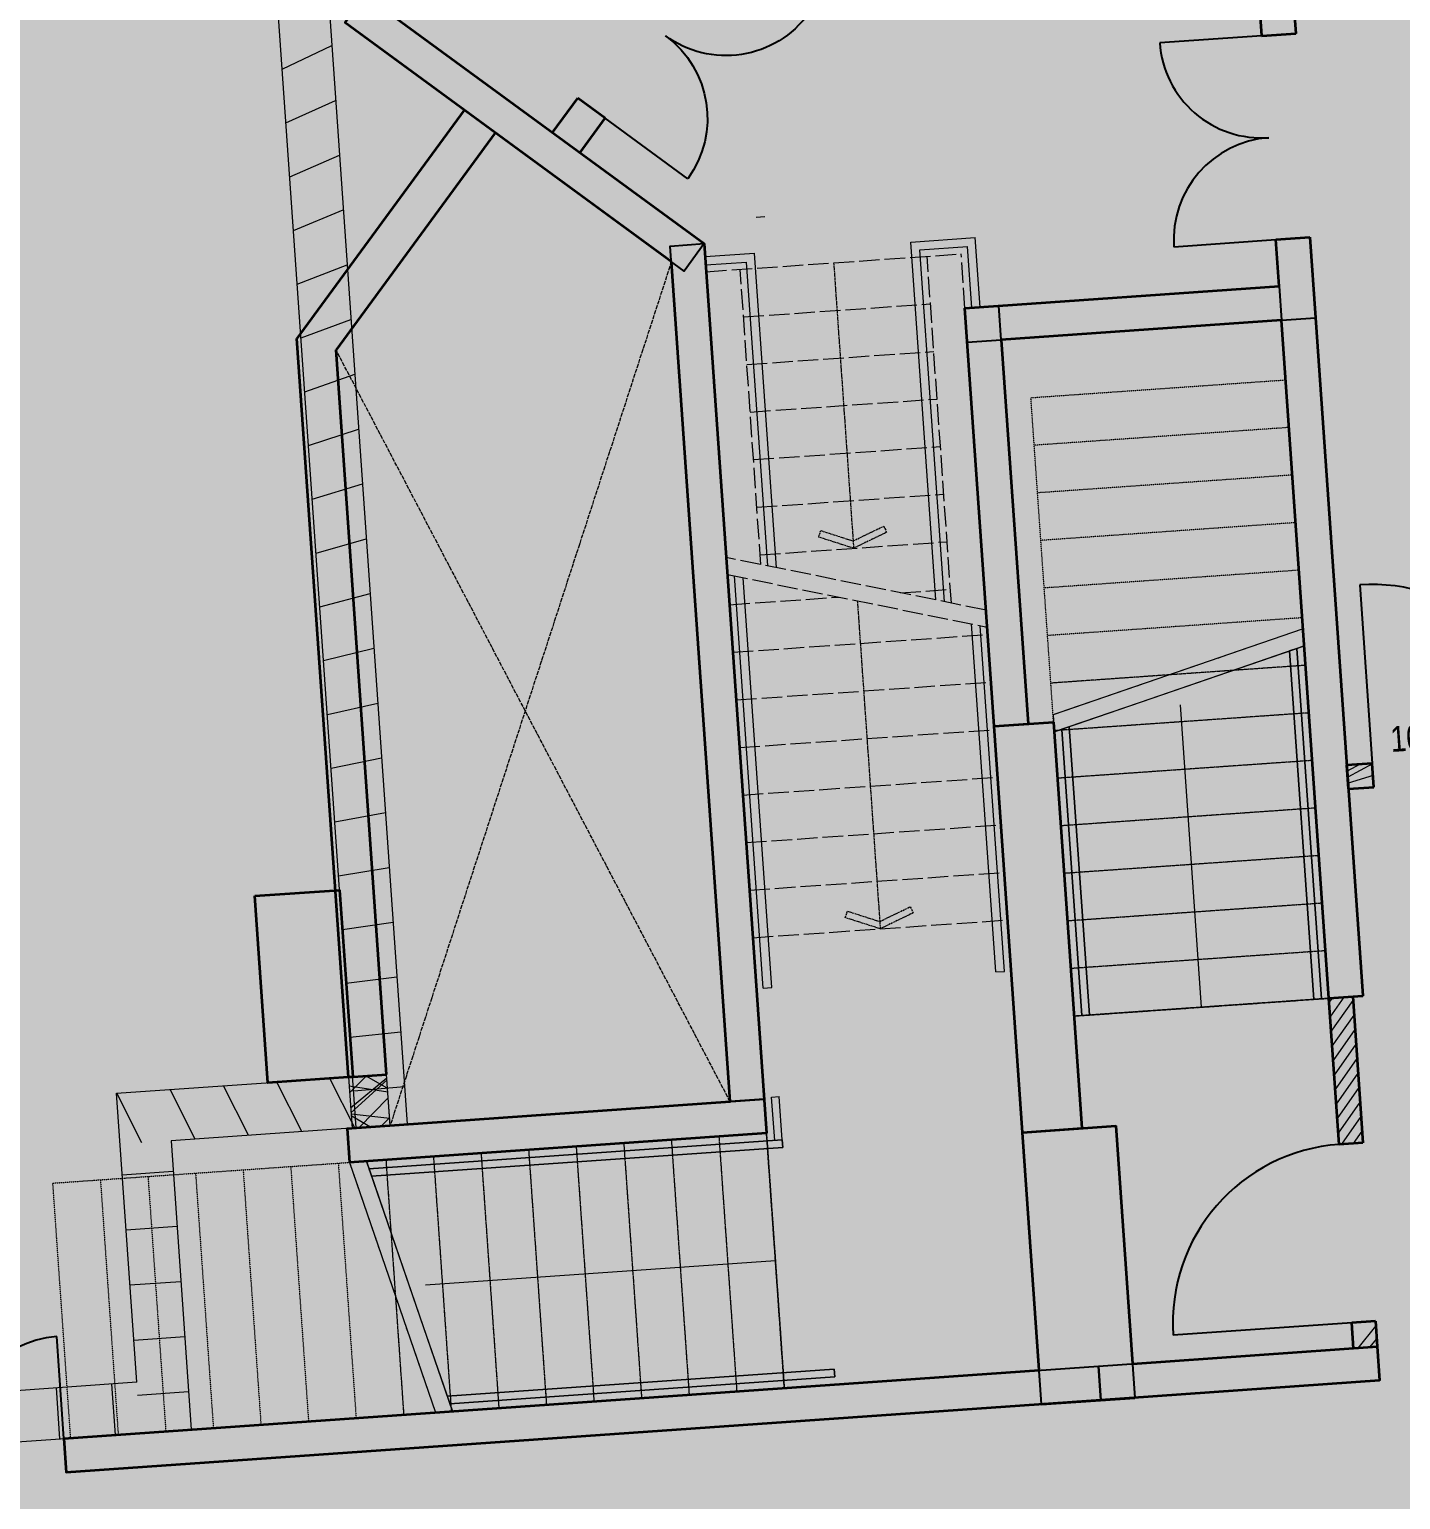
# Model space of a CAD drawing. Header units: millimetres. Extents: x 833941507 to 1669051331, y 817666127 to 1636299673.
# Drawn here: x 834537915 to 834545965, y 818021042 to 818029674 of the extents above; entities that cross this region are included whole.
import ezdxf

# ---------------------------------------------------------------- set-up
doc = ezdxf.new("R2010")
doc.units = ezdxf.units.MM
doc.header["$LTSCALE"] = 3
for name, pattern in [('3A35X-MADL-P-LT-B01-0$0$ACAD_ISO02W033', [5, 4, -1]), ('ACAD_ISO04W033', [10, 8, -1, 0, -1]), ('B0606', [0.7813, 0.39065, -0.39065])]:
    doc.linetypes.add(name, pattern=pattern)
for name, color, linetype, lineweight in [('Hatch (LTC&CB)', 252, 'Continuous', 35), ('UAJ-22INWA', 6, 'Continuous', 35), ('UAJ-22INWA-a', 1, 'Continuous', 13), ('UAJ-22INWA-h', 251, 'Continuous', 9), ('UAJ-23FLOR-h', 251, 'Continuous', 9), ('UAJ-24STAI', 8, 'Continuous', 35), ('UAJ-24STAI-a', 9, '3A35X-MADL-P-LT-B01-0$0$ACAD_ISO02W033', 13), ('UAJ-24STAI-d', 7, 'Continuous', 5), ('UAJ-24STAI-x', 9, 'ACAD_ISO04W033', 5), ('UAJ-24STAI-z', 8, 'B0606', 9), ('UAJ-28STRU', 6, 'Continuous', 35), ('UAJ-32INFR', 7, 'Continuous', 25), ('UAJ-34RAIL-a', 1, 'Continuous', 13), ('UAJ-34RAIL-c', 254, 'Continuous', 9), ('UAJ-42INFI', 1, 'Continuous', 18)]:
    doc.layers.add(name, color=color, linetype=linetype, lineweight=lineweight)
doc.layers.add('UAJ-01LAYO-$', color=32, linetype='Continuous', lineweight=5, plot=False)
doc.layers.add('UAJ-22INWA-$', color=32, linetype='Continuous', plot=False)
doc.styles.add('3A35X-MAGP-P-ADR-B01-L1$0$Kowloon_standard', font='arial.ttf', dxfattribs={"width": 0.8, "height": 2})

# ---------------------------------------------------------------- blocks, each defined once
blk = doc.blocks.new('*U360')
at = {"layer": 'UAJ-23FLOR-h'}
h = blk.add_hatch(dxfattribs=at)
h.set_pattern_fill('ANSI31', color=256, scale=100, angle=315)
h.set_pattern_definition([(0, (100.0000017468261, -9286.325282642785), (8.526512829121202e-14, 317.4999999999999), [])])
h.paths.add_polyline_path([(5.520180934581731e-07, -5130.664593091967), (7.934164045764192e-07, -3155.660688624137), (300.0000013140168, -3155.660688802952), (300.0000015494557, -5130.664592913153)])
at = {"layer": 'UAJ-22INWA-h'}
blk.add_lwpolyline([(5.520180934581731e-07, -5130.664593091967), (300.0000015494557, -5130.664593008521)], dxfattribs=at)
at = {"layer": 'UAJ-23FLOR-h'}
for p, q in [((7.01029705401112e-07, -5130.664593047623), (6.265234270975714e-07, -2855.661156626057)), ((300.0000013885226, -3155.660688775709), (300.0000015345302, -5130.393014109513))]:
    blk.add_line(p, q, dxfattribs=at)
blk = doc.blocks.new('*U371')
at = {"layer": 'UAJ-23FLOR-h'}
h = blk.add_hatch(dxfattribs=at)
h.set_pattern_fill('ANSI31', color=256, scale=100, angle=315)
h.set_pattern_definition([(0, (99.9999998957918, -15107.57520970411), (8.526512829121202e-14, 317.4999999999999), [])])
h.paths.add_polyline_path([(8.641228248507105e-07, -7748.788271516603), (1.17525891596415e-06, -6358.786937434144), (299.9999991508778, -6358.786937439639), (299.9999993165789, -7748.788271164469)])
for p, q in [((299.9999991985616, -6058.788385031539), (299.9999992748556, -7448.788273256536)), ((1.013134445041569e-06, -7748.788409849389), (1.026247303921049e-06, -6358.786935798047))]:
    blk.add_line(p, q, dxfattribs=at)
blk = doc.blocks.new('*U372')
at = {"layer": 'UAJ-23FLOR-h'}
h = blk.add_hatch(dxfattribs=at)
h.set_pattern_fill('ANSI31', color=256, scale=100, angle=315)
h.set_pattern_definition([(0, (99.9999967653961, 12133.82348867544), (8.526512829121202e-14, 317.4999999999999), [])])
h.paths.add_polyline_path([(-7.411138938095974e-07, 5716.911672654517), (-4.669325619488518e-07, 7416.911816947603), (299.9999976257188, 7416.911816768789), (299.9999978283747, 5716.911672833331)])
for p, q in [((-6.099377517332969e-07, 6016.141203184286), (-6.338255672217839e-07, 7716.911815253038)), ((299.9999977002246, 7416.911816748127), (299.9999978134735, 5716.911672771292))]:
    blk.add_line(p, q, dxfattribs=at)
blk = doc.blocks.new('*U375')
at = {"layer": 'UAJ-23FLOR-h'}
h = blk.add_hatch(dxfattribs=at)
h.set_pattern_fill('ANSI31', color=256, scale=100, angle=315)
h.set_pattern_definition([(0, (99.99999658026104, 13686.84722342845), (8.526512829121202e-14, 317.4999999999999), [])])
h.paths.add_polyline_path([(-5.243404928023665e-07, 3898.483141416098), (-8.688410275681235e-07, 10788.36408293903), (299.9999972238104, 10788.36408276021), (299.9999980451481, 3898.483141594912)])
for p, q in [((-3.753288802285693e-07, 3898.4831308764), (-1.017852639499901e-06, 10788.36408270742)), ((299.9999972983162, 10788.36408273955), (299.999998030247, 3898.483141652783))]:
    blk.add_line(p, q, dxfattribs=at)
blk = doc.blocks.new('*U541')
at = {"layer": 'UAJ-22INWA-h'}
h = blk.add_hatch(dxfattribs=at)
h.set_pattern_fill('CAS_ISOLATIE', color=256, scale=150, angle=-6.587132300810557e-09)
h.set_pattern_definition([(59.99999999341286, (0, 0), (-129.9038105590433, 75.00000001493468), []), (119.9999999934128, (0, 0), (-129.9038105762883, -74.9999999850653), [])])
h.paths.add_polyline_path([(0, 0), (300.0113591701545, -3.449144969636109e-08), (300.011359245506, 224.6552624021213), (7.535144417312855e-08, 224.6552624366128)])
at = {"layer": 'UAJ-22INWA-a'}
blk.add_lwpolyline([(0, 0), (300.0113591701545, -3.449144969636109e-08), (300.011359245506, 224.6552624021213), (7.535144417312855e-08, 224.6552624366128)], close=True, dxfattribs=at)
blk = doc.blocks.new('*U679')
at = {"layer": 'UAJ-34RAIL-c'}
h = blk.add_hatch(color=256, dxfattribs=at)
h.dxf.hatch_style = 1
h.paths.add_polyline_path([(2052.820323027533, 1500.000000000056), (1952.820323027533, 1500.000000000056), (2354.744111674238, 2.842170943040401e-14), (2454.744111657143, 2.842170943040401e-14)])
h = blk.add_hatch(color=256, dxfattribs=at)
h.dxf.hatch_style = 1
h.paths.add_polyline_path([(1964.878036686942, 1455.000000000056), (-300.0000000289681, 1455), (-300.0000000289677, 1410), (1976.935750346335, 1410.000000000056)])
h = blk.add_hatch(color=256, dxfattribs=at)
h.dxf.hatch_style = 1
h.paths.add_polyline_path([(2330.628684355437, 90), (-90.00249937625235, 90), (-90.00249937625257, 45), (2342.686398014829, 45)])
at = {"layer": 'UAJ-24STAI-a'}
for points in [[(1952.820323027533, 1500.000000000056), (0, 1500), (0, 0), (2354.744111674238, 0)], [(0, 0), (0, 1500)], [(280, -1.360718665719282e-15), (280, 1500)], [(560, -2.721437331438564e-15), (560, 1500)], [(840, -4.082155997157845e-15), (840, 1500)], [(1120, -5.442874662877127e-15), (1120, 1500)], [(1400, -6.803593328596409e-15), (1400, 1500)], [(1680, -8.16431199431569e-15), (1680, 1500)], [(1960, -9.525030660034973e-15), (1960, 1500)], [(2240, -1.088574932575425e-14), (2240, 1500)]]:
    blk.add_lwpolyline(points, dxfattribs=at)
at = {"layer": 'UAJ-24STAI-d'}
blk.add_line((0, 750), (2060, 750), dxfattribs=at)
at = {"layer": 'UAJ-24STAI-d', "flags": 128}
blk.add_lwpolyline([(2354.744111674238, 2.842170943040401e-14), (2218.486978589359, 508.5185435663611), (2089.077456038131, 991.4814567109156), (1952.820323027533, 1500.000000000056)], dxfattribs=at)
at = {"layer": 'UAJ-24STAI-x', "flags": 128}
blk.add_lwpolyline([(2454.744111674238, 2.842170943040401e-14), (2318.486978589359, 508.5185435663611), (2189.077456038131, 991.4814567109156), (2052.820323027533, 1500.000000000056)], dxfattribs=at)
at = {"layer": 'UAJ-24STAI-z'}
for points in [[(0, 0), (0, 1500)], [(280, 0), (280, 1500)], [(560, 0), (560, 1500)], [(840, 0), (840, 1500)], [(1120, 0), (1120, 1500)], [(1400, 0), (1400, 1500)], [(1680, 0), (1680, 1500)], [(1952.820323027544, 1500.000000000056), (4200, 1500), (4200, 0), (2354.744111674227, 0)], [(1960, 0), (1960, 1500)], [(2240, 0), (2240, 1500)], [(2520, 0), (2520, 1500)], [(2800, 0), (2800, 1500)], [(3080, 0), (3080, 1500)], [(3360, 0), (3360, 1500)], [(3640, 0), (3640, 1500)], [(3920, 0), (3920, 1500)]]:
    blk.add_lwpolyline(points, dxfattribs=at)
at = {"layer": 'UAJ-34RAIL-a'}
blk.add_lwpolyline([(1952.820323027533, 1500.000000000056), (2354.744111674238, 2.842170943040401e-14), (2454.744111657143, 2.842170943040401e-14), (2052.820323027533, 1500.000000000056)], close=True, dxfattribs=at)
for points in [[(1976.935750346335, 1410.000000000056), (-300.0000000289677, 1410), (-300.0000000289681, 1455), (1964.878036686934, 1455.000000000056)], [(2342.686398014837, 45), (-90.00249937625257, 45), (-90.00249937625235, 90), (2330.628684355436, 90)]]:
    blk.add_lwpolyline(points, dxfattribs=at)
at = {"layer": 'UAJ-34RAIL-c'}
for points in [[(1964.878036686942, 1455.000000000056), (-300.0000000289681, 1455), (-300.0000000289677, 1410), (1976.935750346335, 1410.000000000056)], [(2330.628684355437, 90), (-90.00249937625235, 90), (-90.00249937625257, 45), (2342.686398014829, 45)]]:
    blk.add_lwpolyline(points, close=True, dxfattribs=at)
blk = doc.blocks.new('*U680')
at = {"layer": 'UAJ-34RAIL-c'}
h = blk.add_hatch(color=256, dxfattribs=at)
h.dxf.hatch_style = 1
h.paths.add_polyline_path([(1772.820323027533, 1500.000000000056), (1672.820323027533, 1500.000000000056), (2074.744111674238, 2.842170943040401e-14), (2174.744111657143, 2.842170943040401e-14)])
h = blk.add_hatch(color=256, dxfattribs=at)
h.dxf.hatch_style = 1
h.paths.add_polyline_path([(1684.878036686942, 1455.000000000056), (1.13686837721616e-13, 1455), (5.684341886080801e-13, 1410), (1696.935750346335, 1410.000000000056)])
h = blk.add_hatch(color=256, dxfattribs=at)
h.dxf.hatch_style = 1
h.paths.add_polyline_path([(2050.628684355437, 90), (1.13686837721616e-13, 90), (-1.13686837721616e-13, 45), (2062.686398014829, 45)])
at = {"layer": 'UAJ-24STAI-a'}
for points in [[(1672.820323027533, 1500.000000000056), (0, 1500), (0, 0), (2074.744111674238, 0)], [(0, 0), (0, 1500)], [(280, -1.530808498934192e-15), (280, 1500)], [(560, -3.061616997868384e-15), (560, 1500)], [(840, -4.592425496802576e-15), (840, 1500)], [(1120, -6.123233995736768e-15), (1120, 1500)], [(1400, -7.654042494670961e-15), (1400, 1500)], [(1680, -9.184850993605152e-15), (1680, 1500)], [(1960, -1.071565949253934e-14), (1960, 1500)]]:
    blk.add_lwpolyline(points, dxfattribs=at)
at = {"layer": 'UAJ-24STAI-d'}
blk.add_line((0, 750), (1780, 750), dxfattribs=at)
at = {"layer": 'UAJ-24STAI-d', "flags": 128}
blk.add_lwpolyline([(2074.744111674238, 2.842170943040401e-14), (1938.486978589359, 508.5185435663611), (1809.077456038131, 991.4814567109156), (1672.820323027533, 1500.000000000056)], dxfattribs=at)
at = {"layer": 'UAJ-24STAI-x', "flags": 128}
blk.add_lwpolyline([(2174.744111674238, 2.842170943040401e-14), (2038.486978589359, 508.5185435663611), (1909.077456038131, 991.4814567109156), (1772.820323027533, 1500.000000000056)], dxfattribs=at)
at = {"layer": 'UAJ-24STAI-z'}
for points in [[(0, 0), (0, 1500)], [(280, 0), (280, 1500)], [(560, 0), (560, 1500)], [(840, 0), (840, 1500)], [(1120, 0), (1120, 1500)], [(1400, 0), (1400, 1500)], [(1672.820323027544, 1500.000000000056), (3640, 1500), (3640, 0), (2074.744111674227, 0)], [(1680, 0), (1680, 1500)], [(1960, 0), (1960, 1500)], [(2240, 0), (2240, 1500)], [(2520, 0), (2520, 1500)], [(2800, 0), (2800, 1500)], [(3080, 0), (3080, 1500)], [(3360, 0), (3360, 1500)]]:
    blk.add_lwpolyline(points, dxfattribs=at)
at = {"layer": 'UAJ-34RAIL-a'}
blk.add_lwpolyline([(1672.820323027533, 1500.000000000056), (2074.744111674238, 2.842170943040401e-14), (2174.744111657143, 2.842170943040401e-14), (1772.820323027533, 1500.000000000056)], close=True, dxfattribs=at)
for points in [[(1696.935750346335, 1410.000000000056), (5.684341886080801e-13, 1410), (1.13686837721616e-13, 1455), (1684.878036686934, 1455.000000000056)], [(2062.686398014837, 45), (-1.13686837721616e-13, 45), (1.13686837721616e-13, 90), (2050.628684355436, 90)]]:
    blk.add_lwpolyline(points, dxfattribs=at)
at = {"layer": 'UAJ-34RAIL-c'}
for points in [[(1684.878036686942, 1455.000000000056), (1.13686837721616e-13, 1455), (5.684341886080801e-13, 1410), (1696.935750346335, 1410.000000000056)], [(2050.628684355437, 90), (1.13686837721616e-13, 90), (-1.13686837721616e-13, 45), (2062.686398014829, 45)]]:
    blk.add_lwpolyline(points, close=True, dxfattribs=at)
blk = doc.blocks.new('*U747')
at = {"layer": 'UAJ-22INWA-h'}
h = blk.add_hatch(dxfattribs=at)
h.set_pattern_fill('ANSI31', color=256, scale=20)
h.set_pattern_definition([(45, (-60.00000040522855, -11600.69560880164), (-44.90128060534576, 44.90128060534577), [])])
h.paths.add_polyline_path([(6.235055991510308e-07, -5730.345390552799), (9.978233208585152e-07, -4870.350217226793), (139.9999990904747, -4870.350217500973), (139.9999991929941, -5730.345390469352)])
at = {"layer": 'UAJ-22INWA'}
for p, q in [((7.72517211082402e-07, -5730.34539031438), (8.48822006012091e-07, -4870.522973883577)), ((139.9999991649805, -4870.350217559403), (139.999999178093, -5730.345390473743))]:
    blk.add_line(p, q, dxfattribs=at)
blk.add_lwpolyline([(4.454892717831171e-06, -4870.350217488749), (140.0000030243812, -4870.35021750067)], dxfattribs=at)
blk = doc.blocks.new('D1200')
at = {"layer": 'UAJ-32INFR'}
for p, q in [((-1.192092895507812e-07, 600.0000002384186), (0, 1.192092895507812e-07)), ((1199.999999761581, 0), (1199.999999880791, 600))]:
    blk.add_line(p, q, dxfattribs=at)
for centre, radius, start, end in [((0, 0), 600, 0, 90), ((1199.999999880791, -2.384185791015625e-07), 599.9999999999999, 89.99999316981084, 180)]:
    blk.add_arc(centre, radius, start, end, dxfattribs=at)
blk = doc.blocks.new('D1233+')
at = {"layer": 'UAJ-32INFR'}
for p, q in [((-1.192092895507812e-07, 1050.000000238419), (1.192092895507812e-07, 2.384185791015625e-07)), ((1233.000000119209, 1.192092895507812e-07), (1233, 183.0000001192093))]:
    blk.add_line(p, q, dxfattribs=at)
for centre, radius, start, end in [((1.192092895507812e-07, 1.192092895507812e-07), 1050.000000044814, 0, 90), ((1233.000000119209, 1.192092895507812e-07), 183.0000000160677, 90, 180)]:
    blk.add_arc(centre, radius, start, end, dxfattribs=at)
at = {"layer": 'UAJ-01LAYO-$', "style": '3A35X-MAGP-P-ADR-B01-L1$0$Kowloon_standard', "width": 0.8}
blk.add_text('1050+183', height=149.9999999999998, rotation=359.9985519998963, dxfattribs=at).set_placement((115.5759078264236, 58.63326179981232))
blk = doc.blocks.new('*U893')
at = {"layer": 'UAJ-22INWA-h'}
h = blk.add_hatch(dxfattribs=at)
h.set_pattern_fill('ANSI31', color=256, scale=20)
h.set_pattern_definition([(45, (-60.00000157795512, -1763.15569636893), (-44.90128060534576, 44.90128060534577), [])])
h.paths.add_polyline_path([(-5.176730155653786e-09, -456.5778476525232), (4.537790800895891e-07, -306.5778476943619), (139.9999985464304, -306.5778479685432), (139.9999985643118, -456.5778475690768)])
at = {"layer": 'UAJ-22INWA'}
for p, q in [((1.438348817757177e-07, -456.5778474141047), (3.047674681582179e-07, -306.5778479327805)), ((139.9999986209362, -306.577847968555), (139.9999985494106, -456.5778475112038))]:
    blk.add_line(p, q, dxfattribs=at)
for points in [[(3.910848477062245e-06, -306.5778479563182), (140.000002480337, -306.5778479682394)], [(-5.176730155653786e-09, -456.5778476525232), (139.9999985643118, -456.5778476644446)]]:
    blk.add_lwpolyline(points, dxfattribs=at)
blk = doc.blocks.new('D1050')
at = {"layer": 'UAJ-32INFR'}
blk.add_line((1.192092895507812e-07, 2.384185791015625e-07), (2.384185791015625e-07, 1050.000000357628), dxfattribs=at)
blk.add_arc((1.192092895507812e-07, 2.384185791015625e-07), 1049.999999934207, 0, 90, dxfattribs=at)
blk = doc.blocks.new('*U894')
at = {"layer": 'UAJ-22INWA-h'}
h = blk.add_hatch(dxfattribs=at)
h.set_pattern_fill('ANSI31', color=256, scale=20)
h.set_pattern_definition([(45, (-60.00000077598952, -8490.527780048265), (-44.90128060534576, 44.90128060534577), [])])
h.paths.add_polyline_path([(3.958163858897024e-07, -3820.350217152867), (8.547515619738988e-07, -3670.177561873349), (139.9999989474029, -3670.17756214753), (139.9999989653049, -3820.350217069421)])
at = {"layer": 'UAJ-22INWA'}
for p, q in [((5.448279978210736e-07, -3820.350216914449), (7.057502471274746e-07, -3670.350318530133)), ((139.9999990219087, -3670.177562205959), (139.9999989504038, -3820.350217073812))]:
    blk.add_line(p, q, dxfattribs=at)
blk.add_lwpolyline([(3.958163858897024e-07, -3820.350217152867), (139.9999989653049, -3820.350217164789)], dxfattribs=at)
blk = doc.blocks.new('D1400')
at = {"layer": 'UAJ-32INFR'}
for p, q in [((0, 0), (-1.192092895507812e-07, 800.0000001192093)), ((1400, -1.192092895507812e-07), (1400.000000238419, 600))]:
    blk.add_line(p, q, dxfattribs=at)
for centre, radius, start, end in [((0, 0), 799.9999999865566, 0, 90), ((1400, -1.192092895507812e-07), 600.0000000348288, 90, 180)]:
    blk.add_arc(centre, radius, start, end, dxfattribs=at)
blk = doc.blocks.new('GBP-LTC-LB01')
at = {"layer": 'UAJ-23FLOR-h'}
h = blk.add_hatch(dxfattribs=at)
h.set_pattern_fill('EARTH,_O', color=256, scale=180, angle=45.00000010501341)
h.set_pattern_definition([(48.99890852053534, (834576001.761157, 818046085.3420337), (-112.7268618952272, 1612.510668059984), [1143, -1143]), (48.99890852053534, (834575678.2791204, 818046366.5514973), (-112.7268618952272, 1612.510668059984), [1143, -1143]), (48.99890852053534, (834575354.7970834, 818046647.760961), (-112.7268618952272, 1612.510668059984), [1143, -1143]), (138.9989085205353, (834575340.7062259, 818046849.3247945), (-1612.510668059984, -112.7268618952272), [1143, -1143]), (138.9989085205353, (834575621.9156895, 818047172.8068315), (-1612.510668059984, -112.7268618952272), [1143, -1143]), (138.9989085205353, (834575903.1251531, 818047496.2888683), (-1612.510668059984, -112.7268618952272), [1143, -1143])])
h.paths.add_polyline_path([(834572173.0526648, 818200349.1682475), (834310583.7401848, 818182062.0839702), (834331502.2393942, 817882831.6918911), (834364939.6873164, 817885169.2259957), (834473095.7001734, 818011283.5998719), (834480533.7001572, 818020120.3998857), (834485095.050147, 818025709.5498941), (834491375.7001324, 818033618.9999057), (834497063.4001188, 818041012.999916), (834493145.8001142, 818043678.6999089), (834512788.5000582, 818074029.2499447), (834518712.4500408, 818083675.2499557), (834526231.3000174, 818096325.0999695), (834534646.0499907, 818111073.0499848), (834545955.9999523, 818131981.3000056), (834557204.5999117, 818154198.8000262), (834564039.9998856, 818168496.8000388), (834570941.1648417, 818183576.4266495), (834578367.7999997, 818200696.3)])
h.paths.add_polyline_path([(834382131.3063979, 817956469.9755309), (834418268.7298656, 817958996.0684958), (834422062.4129677, 817963855.9029621), (834428403.0430198, 817964299.3786768), (834467239.2037573, 818010695.5815835), (834466445.2064853, 818021738.794587), (834476097.7213831, 818035709.0329579), (834485267.1005058, 818048983.1978921), (834487014.8928652, 818051460.4309663), (834497268.3342452, 818067303.4232484), (834492893.3757939, 818129890.0851053), (834448056.5937514, 818126755.6608665), (834416896.5816393, 818105052.1136897), (834382061.3702741, 818080788.9948437), (834386167.4497714, 818022059.1642565), (834377588.3843737, 818021459.4669156)], flags=16)
edge = h.paths.add_edge_path(flags=16)
edge.add_line((834540292.2872467, 818142076.0699883), (834533466.3205868, 818141614.1342163))
edge.add_line((834533466.3205867, 818141614.1342163), (834523258.01233, 818143862.7104174))
edge.add_line((834523258.01233, 818143862.7104174), (834525896.867722, 818155838.9349334))
edge.add_arc((834558382.4304729, 818267025.4493066), 115835.0239163238, 237.2183980957774, 253.7131265722631, ccw=False)
edge.add_line((834495664.9154892, 818169638.2526121), (834498267.5884769, 818132356.9750829))
edge.add_line((834498267.5884771, 818132356.9750829), (834496346.4194225, 818130135.0090942))
edge.add_line((834496346.4194226, 818130135.0090942), (834492879.879452, 818129892.6713651))
edge.add_line((834492879.8794518, 818129892.6713651), (834494229.5832878, 818110587.6218635))
edge.add_line((834494229.5832882, 818110587.6218635), (834496326.133695, 818110708.3844534))
edge.add_line((834496326.1336946, 818110708.3844534), (834498420.2073777, 818080753.5549031))
edge.add_line((834498420.2073779, 818080753.5549031), (834498046.1188868, 818080727.4032354))
edge.add_line((834498046.118887, 818080727.4032354), (834498254.5151165, 818077746.3837949))
edge.add_line((834498254.5151162, 818077746.3837949), (834503061.0860548, 818078082.4001414))
edge.add_line((834503061.0860548, 818078082.4001414), (834504979.5219883, 818081212.101532))
edge.add_line((834504979.5219884, 818081212.101532), (834509429.0185915, 818088470.9260026))
edge.add_line((834509429.0185914, 818088470.9260026), (834515217.1570119, 818097913.5886871))
edge.add_line((834515217.157012, 818097913.5886871), (834526067.4346461, 818116415.5426326))
edge.add_line((834526067.4346461, 818116415.5426326), (834532489.1994565, 818127888.6839589))
edge.add_line((834532489.1994562, 818127888.6839589), (834534830.89787, 818132146.3035389))
edge.add_line((834534830.8978701, 818132146.3035389), (834540292.2872465, 818142076.0699883))
h = blk.add_hatch(dxfattribs=at)
h.set_pattern_fill('EARTH,_O', color=256, scale=180, angle=45.00000010501341)
h.set_pattern_definition([(45.00000010501341, (-1082349.699177861, 54794.90315568447), (-2.96267069188616e-06, 1616.446101792448), [1143, -1143]), (45.00000010501341, (-1082652.782822503, 55097.98679921505), (-2.96267069188616e-06, 1616.446101792448), [1143, -1143]), (45.00000010501341, (-1082955.866467144, 55401.07044274564), (-2.96267069188616e-06, 1616.446101792448), [1143, -1143]), (135.0000001050134, (-1082955.866467515, 55603.12620546969), (-1616.446101792448, -2.96267069188616e-06), [1143, -1143]), (135.0000001050134, (-1082652.782823984, 55906.20985011128), (-1616.446101792448, -2.96267069188616e-06), [1143, -1143]), (135.0000001050134, (-1082349.699180454, 56209.29349475286), (-1616.446101792448, -2.96267069188616e-06), [1143, -1143])])
h.paths.add_polyline_path([(834669469.2548146, 818015499.1701102), (834651080.8176275, 818014213.7929552), (834651091.333055, 818014066.030459), (834669479.7621983, 818015351.5226754)], flags=16)
edge = h.paths.add_edge_path()
edge.add_arc((834611763.613195, 818123015.0723449), 22001.28373588376, 94.00071865262937, 118.6886834190998)
edge.add_line((834601201.8916234, 818142315.5004095), (834593918.3367147, 818141228.3801512))
edge.add_arc((834611768.400262, 818123014.0298539), 25502.69251264854, 93.99715914630349, 134.4212748451599, ccw=False)
edge.add_line((834609990.6837641, 818148454.6872638), (834618164.3568528, 818149025.8389109))
edge.add_line((834618164.3568528, 818149025.8389109), (834618408.292444, 818145534.9100552))
edge.add_line((834618408.292444, 818145534.9100552), (834616365.4114578, 818145392.1596863))
edge.add_line((834616365.4114578, 818145392.1596863), (834616609.385029, 818141900.6873076))
edge.add_line((834616609.385029, 818141900.6873076), (834611621.5474902, 818141552.1522465))
edge.add_line((834611621.5474902, 818141552.1522465), (834611377.6128702, 818145043.0672039))
edge.add_line((834611377.6128702, 818145043.0672039), (834610228.6059371, 818144962.7428077))
h.paths.add_polyline_path([(834673232.9366938, 818197365.8783082), (834607546.4897544, 818192773.8917836), (834599172.4998745, 818174435.3001034), (834588349.0999149, 818152374.5000834), (834578621.5499489, 818133890.6500655), (834568418.2999822, 818115665.3000468), (834556456.700019, 818095618.300025), (834546606.4000474, 818080041.600007), (834532219.3000866, 818058623.7499806), (834523692.1501086, 818046595.7499651), (834515683.5001286, 818035708.4999502), (834508244.2001468, 818025929.8999366), (834500656.3001646, 818016266.0999228), (834489786.8001888, 818002934.0999027), (834483448.3002025, 817995421.2998908), (834478637.6002128, 817989841.6998823), (834458453.7502539, 817967379.2998452), (834441506.4997879, 817949096.357832), (834383075.7479855, 817886437.0757562), (834482026.687943, 817893354.5055006), (834551919.0356153, 817920008.6018127), (834634905.1297382, 817930637.1330649), (834634022.9972101, 817939309.3515325), (834633770.0685325, 817941795.8857912), (834633577.6912351, 817943687.0236263), (834508697.0405153, 817930983.6118022), (834507053.464672, 817930191.4384525), (834506409.4608335, 817939426.9553951), (834507656.9383341, 817945566.7269546), (834503417.0808368, 818006767.0327235), (834503064.3680854, 818011762.6720035), (834514052.9096247, 818025791.9353799), (834520784.6504849, 818034889.3491884), (834526318.8615147, 818042436.9444461), (834532381.6860782, 818050705.6283545), (834536345.7196504, 818056472.6778568), (834542258.4127678, 818065225.6191521), (834550405.86193, 818077286.9078631), (834561578.9964366, 818095001.9633045), (834574522.6610527, 818117080.0346472), (834587768.8781933, 818140310.2095475), (834609774.1305691, 818143594.9757913), (834610001.9653326, 818140335.8947712), (834634252.5395212, 818142031.4686226), (834636806.8958616, 818105492.469254), (834642791.4816118, 818105913.7478601), (834646278.5594581, 818056032.5832597), (834640293.170484, 818055614.1586573), (834643382.3380679, 818011424.9081372), (834641138.4146172, 818011267.9554363), (834645775.7848747, 817944927.8676329), (834639048.3570181, 817944243.5239328), (834640362.1165634, 817931328.1108725), (834651070.3910474, 817932706.91456), (834650587.6677916, 817936476.1291044), (834685105.7378002, 817940896.8578628), (834685588.4610578, 817937127.6433052), (834691373.7890701, 817937868.5701854)])
at = {"layer": 'UAJ-24STAI-a'}
for points in [[(834542948.0471658, 818026721.6459079), (834542754.1132231, 818026627.8929034), (834542549.0210546, 818026693.7503444), (834542561.2504739, 818026731.8350039), (834542751.1087788, 818026670.869331), (834542930.63767, 818026757.658537)], [(834543104.43325, 818024487.111634), (834542910.4993073, 818024393.3586296), (834542705.4071388, 818024459.2160705), (834542717.636558, 818024497.30073), (834542907.494863, 818024436.3350571), (834543087.0237542, 818024523.1242632)]]:
    blk.add_hatch(color=256, dxfattribs=at).paths.add_polyline_path(points)
at = {"layer": 'UAJ-22INWA'}
for p, q in [((834540468.593622, 818029200.8027662), (834539485.0838333, 818027859.1610086)), ((834540650.0580171, 818029067.7776811), (834539715.2842714, 818027792.6185461)), ((834539788.1759186, 818023523.1653446), (834539485.0838333, 818027859.1610086)), ((834540012.628227, 818023538.8548709), (834539715.2842714, 818027792.6185461)), ((834539788.1446196, 818023523.2503386), (834540012.5968282, 818023538.9412693))]:
    blk.add_line(p, q, dxfattribs=at)
at = {"layer": 'UAJ-24STAI-a', "ltscale": 10}
for p, q in [((834541888.9488195, 818028251.5103377), (834543385.1911527, 818028356.111322)), ((834543407.5052781, 818028036.8883655), (834543385.1911527, 818028356.111322)), ((834542209.4430125, 818026532.2915627), (834542088.2931017, 818028265.4463208)), ((834543327.9494665, 818026305.9395648), (834543185.6149077, 818028342.1591226)), ((834542107.8178455, 818027986.1278925), (834543205.1396515, 818028062.8406941)), ((834542127.3447404, 818027706.8096145), (834543224.6665465, 818027783.5224161)), ((834542146.8716353, 818027427.4913366), (834543244.1934413, 818027504.2041382)), ((834542166.3985302, 818027148.1730586), (834543263.7203362, 818027224.8858602)), ((834542185.9254252, 818026868.8547807), (834543283.2472311, 818026945.5675822)), ((834542205.4523201, 818026589.5365027), (834543302.774126, 818026666.2493043)), ((834543531.3899888, 818026264.7693342), (834542006.260938, 818026573.4094914)), ((834542013.2346821, 818026473.6529931), (834543538.363733, 818026165.0128355)), ((834543029.0415647, 818026366.4295162), (834543322.301021, 818026386.9310263)), ((834542025.6342615, 818026296.2821953), (834542667.8487093, 818026341.178842)), ((834542045.1639793, 818026016.9641144), (834543541.5118965, 818026121.5724803)), ((834542064.6908742, 818025737.6458365), (834543561.0387914, 818025842.2542024)), ((834542084.2177691, 818025458.3275585), (834543580.5656863, 818025562.9359244)), ((834542103.7446641, 818025179.0092806), (834543600.0925813, 818025283.6176465)), ((834542123.271559, 818024899.6910026), (834543619.6194762, 818025004.2993685)), ((834542142.7984539, 818024620.3727247), (834543639.1463711, 818024724.9810905)), ((834542162.3253489, 818024341.0544467), (834543658.4854419, 818024445.6496819))]:
    blk.add_line(p, q, dxfattribs=at)
at = {"layer": 'UAJ-24STAI-a'}
for points in [[(834542636.9518535, 818028303.8025712), (834542754.1132231, 818026627.8929034)], [(834542948.0471658, 818026721.6459079), (834542754.1132231, 818026627.8929034), (834542549.0210546, 818026693.7503444), (834542561.2504739, 818026731.8350039), (834542751.1087788, 818026670.869331), (834542930.63767, 818026757.658537), (834542948.0471658, 818026721.6459079)], [(834542775.8569577, 818026319.3212274), (834542910.4993074, 818024393.3586297)], [(834543104.43325, 818024487.111634), (834542910.4993073, 818024393.3586296), (834542705.4071388, 818024459.2160705), (834542717.636558, 818024497.30073), (834542907.494863, 818024436.3350571), (834543087.0237542, 818024523.1242632), (834543104.43325, 818024487.111634)]]:
    blk.add_lwpolyline(points, dxfattribs=at)
at = {"layer": 'UAJ-24STAI-x', "elevation": 2.920627593994141e-06}
blk.add_lwpolyline([(834541684.3671888, 818028310.0663979), (834540033.5181152, 818023239.6602719)], dxfattribs=at)
at = {"layer": 'UAJ-24STAI-x'}
blk.add_lwpolyline([(834542029.1055568, 818023378.7280643), (834539715.2842714, 818027792.6185461)], dxfattribs=at)
at = {"layer": 'UAJ-42INFI', "color": 1, "ltscale": 10}
for p, q in [((834542182.0792055, 818028572.7329029), (834542231.9574693, 818028576.2198479)), ((834543089.5575308, 818028425.6634955), (834543468.6962171, 818028452.1687475)), ((834543497.2862015, 818028043.164176), (834543468.6962171, 818028452.1687475)), ((834541882.6724468, 818028341.2912239), (834542171.7974747, 818028361.5037001)), ((834542300.9709736, 818026513.7690619), (834542171.7974747, 818028361.5037001)), ((834543236.4510888, 818026324.456079), (834543089.5575309, 818028425.6634955)), ((834543142.9227399, 818028379.2721772), (834543422.3045145, 818028398.8035111)), ((834543287.2923987, 818026314.1673301), (834543142.92274, 818028379.2721772)), ((834543447.4079107, 818028039.6776146), (834543422.3045145, 818028398.8035111)), ((834541886.1593204, 818028291.4129549), (834542125.4061563, 818028308.1384907)), ((834542250.1296638, 818026524.0578108), (834542125.4061563, 818028308.1384907)), ((834542223.1517817, 818024044.5745697), (834542053.9125406, 818026465.4210204)), ((834542273.0300448, 818024048.0615152), (834542104.7538513, 818026455.1322715)), ((834543589.8162771, 818024140.1159472), (834543446.9644496, 818026183.509296)), ((834543639.6945406, 818024143.6028928), (834543497.80576, 818026173.2205468)), ((834543589.8162771, 818024140.1159472), (834543639.6945406, 818024143.6028928)), ((834542223.1517817, 818024044.5745697), (834542273.0300448, 818024048.0615152)), ((834542272.8135663, 818023405.7892461), (834542317.7040278, 818023408.9271513)), ((834542290.5969881, 818023151.4101005), (834542272.8135663, 818023405.7892461)), ((834542335.4874495, 818023154.5480056), (834542317.7040278, 818023408.9271513))]:
    blk.add_line(p, q, dxfattribs=at)
for name, p, rotation in [('*U541', (834539788.4884771, 818023523.2749386), 273.9987656273122), ('*U541', (834539788.519915, 818023523.1879814, 2.793968137737369e-06), 273.9989085215651), ('*U679', (834542242.5661277, 818023193.1624825), 183.9985500047444)]:
    blk.add_blockref(name, p, dxfattribs=dict(rotation=rotation))
at = {"layer": 'UAJ-22INWA'}
for name, p, rotation in [('*U375', (834540105.9715166, 818019336.2886325, 2.413659772287617), 3.998949843034938), ('*U747', (834546084.2710077, 818018278.7582318), 183.9988670781024), ('*U371', (834546156.482593, 818023967.9955128, -2.793967730965741e-06), 273.9989082359143), ('*U372', (834538964.7229257, 818015729.4909726, -2.793967730965741e-06), 3.998949843034938), ('*U894', (834546084.2710077, 818018278.7582318), 183.9988670781024)]:
    blk.add_blockref(name, p, dxfattribs=dict(at, rotation=rotation))
at = {"layer": 'UAJ-22INWA', "xscale": -1}
for name, p, rotation in [('*U893', (834546115.0005666, 818025246.6738082), 273.9989499439102), ('*U360', (834541714.0673027, 818021651.7830473, 2.79373491385293e-06), 273.9989087770117)]:
    blk.add_blockref(name, p, dxfattribs=dict(at, rotation=rotation))
at = {"layer": 'UAJ-24STAI', "rotation": 93.99855000585636}
blk.add_blockref('*U680', (834545544.9932063, 818023985.3892584), dxfattribs=at)
at = {"layer": 'UAJ-32INFR', "xscale": -1, "rotation": 233.7780961774113}
blk.add_blockref('D1200', (834541295.8645372, 818029152.528123), dxfattribs=at)
at = {"layer": 'UAJ-32INFR'}
for name, p, rotation in [('D1200', (834545233.5585858, 818028440.2237207), 93.99855000585636), ('D1233+', (834545799.4058615, 818025364.9517235), 3.998550005856355), ('D1050', (834545678.1938739, 818022080.0444497), 93.99855000585636), ('D1400', (834536720.5896522, 818021302.6997894), 3.998550005856355)]:
    blk.add_blockref(name, p, dxfattribs=dict(at, rotation=rotation))
blk = doc.blocks.new('*U1083')
at = {"layer": 'UAJ-22INWA'}
for p, q in [((9.398286238067045e-07, -7133.85594222062), (6.429142729373893e-07, -3143.157699031553)), ((200.0000007472225, -3143.157699014818), (200.0000011335437, -7133.85594228196))]:
    blk.add_line(p, q, dxfattribs=at)
blk.add_lwpolyline([(7.908170118753333e-07, -7133.855942459038), (200.0000011484449, -7133.855942435197)], dxfattribs=at)
at = {"layer": 'UAJ-22INWA-$'}
blk.add_lwpolyline([(7.908170118753333e-07, -7133.855942459038), (7.919258848687605e-07, -3143.157698793134), (200.0000006727167, -3143.157699031553), (200.0000011484449, -7133.855942339829)], close=True, dxfattribs=at)
blk = doc.blocks.new('*U1109')
at = {"layer": 'UAJ-22INWA'}
for p, q in [((1.043624634343426e-07, -25.36648761613918), (9.960479020065803e-08, 1414.452459785147)), ((200.0000002039129, 1414.452459776941), (200.0000003100094, -225.5490468191419))]:
    blk.add_line(p, q, dxfattribs=at)
blk.add_lwpolyline([(3.705685799104685e-06, 1414.45245974212), (200.0000040633137, 1414.452459765961)], dxfattribs=at)
at = {"layer": 'UAJ-22INWA-$'}
blk.add_lwpolyline([(-3.271733817200584e-08, -225.5490469962206), (2.486164021320292e-07, 1414.452460023565), (200.0000001294071, 1414.452459785147), (200.0000003249105, -225.5490468770113)], close=True, dxfattribs=at)
blk = doc.blocks.new('*U1144')
at = {"layer": 'UAJ-22INWA'}
for p, q in [((6.893848934146918e-07, -5132.958594889878), (6.59582013888667e-07, -3282.977094104585)), ((200.0000007638902, -3282.977094329804), (200.0000008711563, -4932.719751988056))]:
    blk.add_line(p, q, dxfattribs=at)
at = {"layer": 'UAJ-22INWA-$'}
blk.add_lwpolyline([(5.284551036766061e-07, -4933.004751690969), (8.085936258339643e-07, -3282.977094099807), (200.0000006893844, -3282.977094338226), (200.000000886083, -4933.00475157176)], close=True, dxfattribs=at)
blk = doc.blocks.new('*U1146')
at = {"layer": 'UAJ-22INWA'}
for p, q in [((200.0000007114662, -2793.212397113727), (200.0000006667616, -3218.203321268693)), ((4.73046469561587e-07, -3218.203321499755), (6.250394051292573e-07, -2993.212397655167))]:
    blk.add_line(p, q, dxfattribs=at)
blk.add_lwpolyline([(3.240348576127872e-07, -3218.203321445772), (200.0000006816627, -3218.20332142193)], dxfattribs=at)
at = {"layer": 'UAJ-22INWA-$'}
blk.add_lwpolyline([(3.240348576127872e-07, -3218.203321445772), (7.740510170606285e-07, -2993.212397416748), (200.0000006548418, -2993.212397655167), (200.0000006816627, -3218.203321326562)], close=True, dxfattribs=at)
blk = doc.blocks.new('*U1065')
at = {"layer": 'UAJ-22INWA'}
for p, q in [((200.0000003994163, -225.5490472598083), (200.0000010359945, -6315.553476961903)), ((8.422794053266711e-07, -6315.553476911885), (3.159589522603074e-07, -575.3664858774481))]:
    blk.add_line(p, q, dxfattribs=at)
blk.add_lwpolyline([(6.932677933946252e-07, -6315.553477138982), (200.0000010508957, -6315.553477115141)], dxfattribs=at)
at = {"layer": 'UAJ-22INWA-$'}
blk.add_lwpolyline([(6.932677933946252e-07, -6315.553477138982), (4.441198200311192e-07, -225.5490470131838), (200.0000003249105, -225.5490472516024), (200.0000010508957, -6315.553477019773)], close=True, dxfattribs=at)
blk = doc.blocks.new('*U971')
at = {"layer": 'UAJ-22INWA'}
for p, q in [((200.000000664751, -2451.337768217194), (200.0000011935831, -7687.504089793872)), ((9.819866306909088e-07, -7487.504090163114), (5.659737637071294e-07, -2544.130515014552))]:
    blk.add_line(p, q, dxfattribs=at)
at = {"layer": 'UAJ-22INWA-$'}
blk.add_lwpolyline([(8.329750187385798e-07, -7487.504090049921), (7.094544969277194e-07, -2451.337767953434), (200.0000005902452, -2451.337768191853), (200.0000011906029, -7487.504089930711)], close=True, dxfattribs=at)
blk = doc.blocks.new('*U972')
at = {"layer": 'UAJ-22INWA'}
for p, q in [((200.0000001237333, 2087.047809820255), (200.0000003269546, -367.6963020262342)), ((1.33239552717157e-07, -367.6963019241784), (3.13460873530447e-08, 1887.047809385568))]:
    blk.add_line(p, q, dxfattribs=at)
blk.add_lwpolyline([(-1.57720592142141e-08, -367.696302162597), (200.0000003418558, -367.6963021387555)], dxfattribs=at)
at = {"layer": 'UAJ-22INWA-$'}
blk.add_lwpolyline([(-1.57720592142141e-08, -367.696302162597), (1.684367703091993e-07, 2087.047810009536), (200.0000000492275, 2087.047809771117), (200.0000003418558, -367.6963020433877)], close=True, dxfattribs=at)
blk = doc.blocks.new('*U973')
at = {"layer": 'UAJ-22INWA'}
for p, q in [((7.81635094438924e-07, -5806.832423416553), (6.661697682004611e-07, -3338.239116716978)), ((200.0000007787743, -3431.031992828274), (200.0000009753502, -5806.832423143498))]:
    blk.add_line(p, q, dxfattribs=at)
blk.add_lwpolyline([(6.326234824882704e-07, -5806.832423331468), (200.0000009902514, -5806.832423307626)], dxfattribs=at)
at = {"layer": 'UAJ-22INWA-$'}
blk.add_lwpolyline([(6.326234824882704e-07, -5806.832423331468), (8.15181380176e-07, -3338.239117219569), (200.0000006959722, -3338.239117457988), (200.0000009902514, -5806.832423212259)], close=True, dxfattribs=at)
blk = doc.blocks.new('*U974')
at = {"layer": 'UAJ-22INWA'}
for p, q in [((6.715029486669992e-07, -4782.977097449661), (6.715020788225766e-07, -3382.969827397622)), ((549.999998987671, -3382.969827451016), (549.9999990711183, -4782.977149118765))]:
    blk.add_line(p, q, dxfattribs=at)
for points in [[(4.277583087741732e-06, -3382.969827694455), (550.0000028470718, -3382.969827461997)], [(5.344122655515093e-07, -4982.977095400429), (549.9999991039008, -4982.977095167971)]]:
    blk.add_lwpolyline(points, dxfattribs=at)
at = {"layer": 'UAJ-22INWA-$'}
blk.add_lwpolyline([(5.344122655515093e-07, -4982.977095400429), (8.205136907690758e-07, -3382.969827413008), (549.9999989131652, -3382.96982744281), (549.9999991039008, -4982.977095072603)], close=True, dxfattribs=at)
blk = doc.blocks.new('*U975')
at = {"layer": 'UAJ-22INWA'}
for p, q in [((5.165300080918201e-07, -3582.969772881003), (4.103492803892209e-07, -1192.261306300772)), ((349.9999987265181, -1192.261417156306), (349.9999989221058, -3582.969772852935))]:
    blk.add_line(p, q, dxfattribs=at)
blk.add_lwpolyline([(4.016430295905593e-06, -1192.261417280536), (350.0000025859189, -1192.261417167288)], dxfattribs=at)
at = {"layer": 'UAJ-22INWA-$'}
blk.add_lwpolyline([(3.675183961604489e-07, -3582.969773119422), (5.593608989329368e-07, -1192.261416999089), (349.9999986520123, -1192.261417148101), (349.9999989370069, -3582.969772910806)], close=True, dxfattribs=at)
blk = doc.blocks.new('*U992')
at = {"layer": 'UAJ-22INWA'}
for p, q in [((5.165300080918201e-07, -3582.969772881003), (4.140126918454461e-07, -1122.992224567142)), ((199.9999987421025, -1322.992225033531), (199.9999989221058, -3582.969772942341))]:
    blk.add_line(p, q, dxfattribs=at)
at = {"layer": 'UAJ-22INWA-$'}
blk.add_lwpolyline([(3.675183961604489e-07, -3582.969773119422), (5.749452327563631e-07, -1322.992224786906), (199.9999986675967, -1322.992225025325), (199.9999989370069, -3582.969773000213)], close=True, dxfattribs=at)
blk = doc.blocks.new('GBP-STR-B01-L2')
at = {"layer": 'UAJ-22INWA'}
for p, q in [((834540986.7843615, 818029069.0236014), (834541134.5142426, 818029270.7118214)), ((834541295.8768214, 818029152.5191251), (834541134.5142425, 818029270.7118214)), ((834541148.1320257, 818028950.8418293), (834541295.8619069, 818029152.5300493)), ((834545233.5660049, 818028440.2242315), (834545433.0791525, 818028454.1717305)), ((834545252.7445115, 818028165.8847394), (834545233.5660049, 818028440.2242315)), ((834545433.0791525, 818028454.1717305), (834545466.2050812, 818027980.3191574))]:
    blk.add_line(p, q, dxfattribs=at)
for name, p, rotation in [('*U1146', (834544925.4517525, 818032847.6709145), 3.998908525846277), ('*U971', (834541506.9459618, 818030848.0029191, 2.793590283559083e-06), 3.998908525846263), ('*U1144', (834548527.7288003, 818028394.8312582), 273.9989085334209), ('*U992', (834543329.1906403, 818029157.1465296), 3.998908525846276), ('*U1083', (834545047.4961381, 818031101.8769644), 3.998908525846277), ('*U975', (834543495.8380042, 818026772.2533174, 2.793967723860313e-06), 3.998908525846276), ('*U972', (834540146.6519941, 818023247.1301236), 273.9989085320631), ('*U974', (834543509.7854906, 818026572.740296, 2.793967723860313e-06), 3.998908525846276), ('*U1109', (834544417.3039049, 818021841.5324868), 273.9989085320631), ('*U1065', (834544417.3039049, 818021841.5324868), 273.9989085320631)]:
    blk.add_blockref(name, p, dxfattribs=dict(at, rotation=rotation))
at = {"layer": 'UAJ-22INWA', "extrusion": (0.0009534868391552931, -0.0002754170426436587, 0.9999995075040288), "rotation": 233.7781130497708}
blk.add_blockref('*U973', (834544191.1740037, 818026632.1654687, 570425.7923338807), dxfattribs=at)
blk = doc.blocks.new('GBP-STR-B01-L1')
at = {"layer": 'UAJ-28STRU'}
blk.add_lwpolyline([(834539237.7569685, 818024586.3062625), (834539736.510705, 818024621.1729735), (834539813.1894547, 818023524.5507084), (834539314.4357182, 818023489.6839974)], close=True, dxfattribs=at)

msp = doc.modelspace()

# ---------------------------------------------------------------- hatches: boundary and pattern name
at = {"layer": 'Hatch (LTC&CB)'}
h = msp.add_hatch(dxfattribs=at)
h.set_pattern_fill('ANSI38', color=256, scale=100)
h.set_pattern_definition([(318.9998376927443, (834479093.7342951, 818230174.1493032), (208.2994204990571, 239.6197016519238), []), (48.99983769274426, (834479093.7342951, 818230174.1493032), (176.9791393461904, 687.5388238029047), [793.75, -476.25])])
edge = h.paths.add_edge_path()
edge.add_line((834601196.1932279, 818142314.5248821), (834603754.2640262, 818142696.3710381))
edge.add_line((834603754.2640262, 818142696.3710381), (834603901.899728, 818141707.3292294))
edge.add_line((834603901.899728, 818141707.3292294), (834603810.4683098, 818141693.6886882))
edge.add_arc((834611763.2944388, 818123016.3620529), 20299.99935169609, 113.0643579575305, 141.3575808429331)
edge.add_line((834595907.8101043, 818135692.8596053), (834595395.44903, 818135656.8608108))
edge.add_line((834595395.44903, 818135656.8608108), (834583111.7173193, 818114341.0318873))
edge.add_line((834583111.7173193, 818114341.0318873), (834578121.5842528, 818106513.8910732))
edge.add_line((834578121.5842528, 818106513.8910732), (834575731.6542978, 818102809.499759))
edge.add_line((834575731.6542978, 818102809.499759), (834574387.4489166, 818100725.9814435))
edge.add_line((834574387.4489166, 818100725.9814435), (834573113.9765022, 818098752.0992287))
edge.add_line((834573113.9765022, 818098752.0992287), (834573145.2547638, 818098730.6477773))
edge.add_line((834573145.2547638, 818098730.6477773), (834569989.114683, 818093770.2015171))
edge.add_line((834569989.114683, 818093770.2015171), (834566534.9997851, 818088385.676982))
edge.add_line((834566534.9997851, 818088385.676982), (834566514.0877519, 818088398.2967066))
edge.add_line((834566514.0877519, 818088398.2967066), (834558743.6087797, 818076256.6317656))
edge.add_line((834558743.6087797, 818076256.6317656), (834557653.4005865, 818074495.7072132))
edge.add_line((834557653.4005865, 818074495.7072132), (834553498.9169745, 818068288.5571573))
edge.add_line((834553498.9169745, 818068288.5571573), (834548580.861871, 818060932.1282293))
edge.add_line((834548580.861871, 818060932.1282293), (834544328.2635252, 818054726.3367485))
edge.add_line((834544328.2635252, 818054726.3367485), (834544332.1488035, 818054704.6644962))
edge.add_line((834544332.1488035, 818054704.6644962), (834540324.5978602, 818048716.6949816))
edge.add_line((834540324.5978602, 818048716.6949816), (834541041.3244038, 818048232.540333))
edge.add_line((834541041.3244038, 818048232.540333), (834540089.7288045, 818046823.8296406))
edge.add_line((834540089.7288045, 818046823.8296406), (834539737.5511322, 818047061.7285419))
edge.add_line((834539737.5511322, 818047061.7285419), (834533115.7546033, 818038377.7374016))
edge.add_line((834533115.7546033, 818038377.7374016), (834515220.9619001, 818015146.6305978))
edge.add_arc((834538026.0069846, 818000636.2612507), 27029.99999804167, 147.5322628657497, 176.1870880981713)
edge.add_line((834511055.837681, 818002433.7226919), (834511444.9861017, 817996891.2334589))
edge.add_line((834511444.9861017, 817996891.2334589), (834511474.1084727, 817996474.6528435))
edge.add_line((834511474.1084727, 817996474.6528435), (834508641.2167096, 817996276.6106825))
edge.add_line((834508641.2167096, 817996276.6106825), (834508910.6816144, 817992422.053122))
edge.add_line((834508910.6816144, 817992422.053122), (834511353.3752296, 817992955.9577066))
edge.add_line((834511353.3752296, 817992955.9577066), (834513357.6638721, 817964213.0085849))
edge.add_line((834513357.6638721, 817964213.0085849), (834513308.9477361, 817964209.6026397))
edge.add_line((834513308.9477361, 817964209.6026397), (834513879.4049544, 817955918.7523347))
edge.add_line((834513879.4049544, 817955918.7523347), (834514876.6139696, 817955988.4575205))
edge.add_line((834514876.6139696, 817955988.4575205), (834515053.0661077, 817953464.409199))
edge.add_arc((834528221.0653924, 817954382.9922421), 13199.99999874826, 183.9904169536054, 259.8372334186261)
edge.add_line((834525891.9897077, 817941390.0939349), (834525974.5254321, 817940578.7091386))
edge.add_line((834525974.5254321, 817940578.7091386), (834555356.336757, 817943567.4939791))
edge.add_line((834555356.336757, 817943567.4939791), (834594711.6949315, 817947570.8029128))
edge.add_line((834594711.6949315, 817947570.8029128), (834594754.1988673, 817947152.9591447))
edge.add_line((834594754.1988673, 817947152.9591447), (834616096.9028597, 817949323.9834652))
edge.add_line((834616096.9028597, 817949323.9834652), (834631854.2065201, 817950926.8492302))
edge.add_line((834631854.2065201, 817950926.8492302), (834631836.7081357, 817951177.1563083))
edge.add_line((834631836.7081357, 817951177.1563083), (834639760.382062, 817951731.0818821))
edge.add_line((834639760.382062, 817951731.0818821), (834640506.9704407, 817944391.5874598))
edge.add_line((834640506.9704407, 817944391.5874598), (834508703.5709968, 817930984.2761916))
edge.add_line((834508703.5709968, 817930984.2761916), (834508663.5146245, 817930982.1632618))
edge.add_line((834508663.5146245, 817930982.1632618), (834507053.4646711, 817930191.4384522))
edge.add_line((834507053.4646711, 817930191.4384522), (834506409.4608326, 817939426.9553951))
edge.add_line((834506409.4608326, 817939426.9553951), (834507674.9508276, 817945699.3234407))
edge.add_line((834507674.9508276, 817945699.3234407), (834503067.5031257, 818011766.6800821))
edge.add_line((834503067.5031257, 818011766.6800821), (834515005.9420724, 818027008.3036696))
edge.add_line((834515005.9420724, 818027008.3036696), (834526318.8603592, 818042436.9452374))
edge.add_line((834526318.8603592, 818042436.9452374), (834533248.4343333, 818051887.545926))
edge.add_line((834533248.4343333, 818051887.545926), (834545204.9352987, 818069586.3738981))
edge.add_line((834545204.9352987, 818069586.3738981), (834551695.4067936, 818079200.6226892))
edge.add_line((834551695.4067936, 818079200.6226892), (834551700.6621838, 818079300.5666262))
edge.add_line((834551700.6621838, 818079300.5666262), (834554860.111537, 818084257.5104706))
edge.add_line((834554860.111537, 818084257.5104706), (834556162.9385583, 818086301.5433419))
edge.add_line((834556162.9385583, 818086301.5433419), (834561579.1108731, 818095002.152886))
edge.add_line((834561579.1108731, 818095002.152886), (834564610.1881032, 818100023.5882319))
edge.add_line((834564610.1881032, 818100023.5882319), (834566711.8413072, 818103505.2825594))
edge.add_line((834566711.8413072, 818103505.2825594), (834567220.9571147, 818104369.6755948))
edge.add_line((834567220.9571147, 818104369.6755948), (834571219.8492384, 818111331.3275263))
edge.add_line((834571219.8492384, 818111331.3275263), (834579233.5847297, 818125278.3035975))
edge.add_line((834579233.5847297, 818125278.3035975), (834584805.1873057, 818135090.7915635))
edge.add_line((834584805.1873057, 818135090.7915635), (834587768.4359322, 818140310.1481816))
edge.add_line((834587768.4359322, 818140310.1481816), (834593953.3663634, 818141233.3798261))
edge.add_arc((834611682.4142298, 818123278.8372545), 25232.61257183928, 93.84603158733529, 134.6379365759465, ccw=False)
edge.add_line((834609989.9237372, 818148454.6235011), (834618164.07139, 818149025.8201461))
edge.add_line((834618164.07139, 818149025.8201461), (834618408.0113981, 818145534.900405))
edge.add_line((834618408.0113981, 818145534.900405), (834616365.1302586, 818145392.1522276))
edge.add_line((834616365.1302586, 818145392.1522276), (834616609.1098313, 818141900.6663029))
edge.add_line((834616609.1098313, 818141900.6663029), (834611621.272795, 818141552.1240568))
edge.add_line((834611621.272795, 818141552.1240568), (834611377.3331451, 818145043.038663))
edge.add_arc((834611845.1982398, 818122938.1113777), 22109.8780646978, 91.21252121934131, 118.7925777614652)
h = msp.add_hatch(color=256, dxfattribs=at)
h.dxf.hatch_style = 1
edge = h.paths.add_edge_path()
edge.add_line((834513358.8255653, 817964213.0958437), (834514805.289499, 817964314.2087176))
edge.add_line((834514805.289499, 817964314.2087176), (834514905.3200586, 817962883.3180938))
edge.add_line((834514905.3200586, 817962883.3180938), (834522015.978077, 817959924.652822))
edge.add_line((834522015.978077, 817959924.652822), (834527599.8251551, 817958234.8488646))
edge.add_line((834527599.8251551, 817958234.8488646), (834531627.4143353, 817957331.9568794))
edge.add_line((834531627.4143353, 817957331.9568794), (834538597.7298516, 817957185.7983224))
edge.add_line((834538597.7298516, 817957185.7983224), (834550283.8357514, 817958000.7096148))
edge.add_line((834550283.8357514, 817958000.7096148), (834576164.2493855, 817960699.3094033))
edge.add_arc((834571429.6622454, 818001700.8842118), 41274.02878520934, 276.5869590863181, 289.1047787767843)
edge.add_line((834584938.5161443, 817962700.1621864), (834585387.4425285, 817962731.4429674))
edge.add_line((834585387.4425285, 817962731.4429674), (834585119.4098338, 817966565.5387688))
edge.add_line((834585119.4098338, 817966565.5387688), (834584671.7451953, 817966534.2435784))
edge.add_line((834584671.7451953, 817966534.2435784), (834582845.2183245, 817993361.8909639))
edge.add_line((834582845.2183245, 817993361.8909639), (834584586.6638896, 817993483.6330193))
edge.add_line((834584586.6638896, 817993483.6330193), (834584565.213575, 817993788.1730142))
edge.add_line((834584565.213575, 817993788.1730142), (834583546.5970082, 817993716.9697903))
edge.add_line((834583546.5970082, 817993716.9697903), (834579511.6160775, 818051438.2750045))
edge.add_line((834579511.6160775, 818051438.2750045), (834571357.0710046, 818050868.2097193))
edge.add_line((834571357.0710046, 818050868.2097193), (834571728.4182211, 818045556.2424893))
edge.add_line((834571728.4182211, 818045556.2424893), (834551420.9984901, 818044136.5981159))
edge.add_line((834551420.9984901, 818044136.5981159), (834550915.3577757, 818053251.1485702))
edge.add_line((834550915.3577757, 818053251.1485702), (834550067.4300342, 818053191.871879))
edge.add_line((834550067.4300342, 818053191.871879), (834547980.3444077, 818050328.438814))
edge.add_line((834547980.3444077, 818050328.438814), (834547993.7177736, 818050137.13641))
edge.add_line((834547993.7177736, 818050137.13641), (834537098.7629538, 818035335.0755486))
edge.add_line((834537098.7629538, 818035335.0755486), (834533115.7546033, 818038377.7374016))
edge.add_line((834533115.7546033, 818038377.7374016), (834521762.7749052, 818023639.2440152))
edge.add_line((834521762.7749052, 818023639.2440152), (834515226.3537949, 818015153.6303818))
edge.add_arc((834538313.0684212, 818000540.4627358), 27322.90359548846, 147.6674701204294, 176.0266741615715)
edge.add_line((834511055.837681, 818002433.7226919), (834511474.1084727, 817996474.6528435))
edge.add_line((834511474.1084727, 817996474.6528435), (834508641.2167096, 817996276.6106824))
edge.add_line((834508641.2167096, 817996276.6106824), (834508910.6816144, 817992422.053122))
edge.add_line((834508910.6816144, 817992422.053122), (834511349.4456573, 817992955.0988119))
edge.add_line((834511349.4456573, 817992955.0988119), (834511354.850605, 817992876.5974088))
edge.add_line((834511354.850605, 817992876.5974088), (834513358.6562476, 817964213.0840075))
edge.add_line((834513358.6562476, 817964213.0840075), (834513358.8255653, 817964213.0958437))

# ---------------------------------------------------------------- block references
for name in ['GBP-STR-B01-L1', 'GBP-LTC-LB01', 'GBP-STR-B01-L2']:
    msp.add_blockref(name, (0, 0))

doc.saveas('drawing.dxf')
